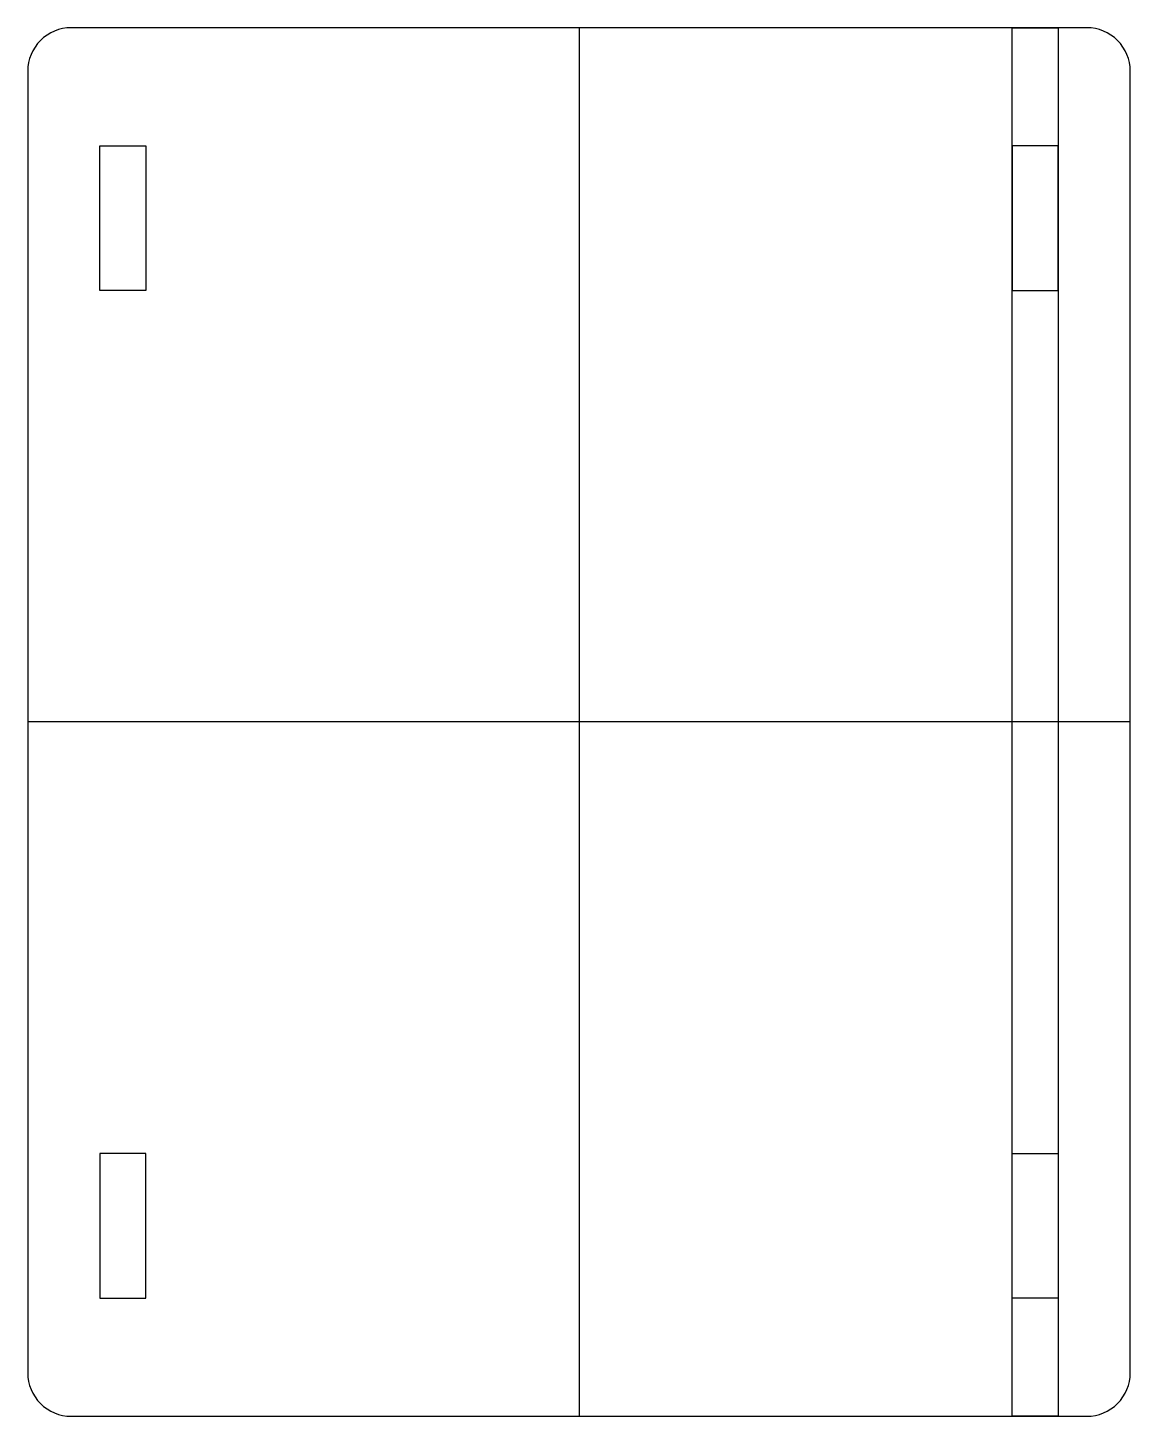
# Model space of a CAD drawing. Header units: millimetres. Extents: x -68.2 to 8.2, y -53 to 43.2.
import ezdxf

# ---------------------------------------------------------------- set-up
doc = ezdxf.new("R2010")
doc.units = ezdxf.units.MM
doc.layers.get('0').update_dxf_attribs({"linetype": 'CONTINUOUS'})

msp = doc.modelspace()

# ---------------------------------------------------------------- linework, layer by layer
for p, q in [((-30, 43.187), (-30, -52.965)), ((8.175, -4.889), (-68.175, -4.889))]:
    msp.add_line(p, q)
msp.add_lwpolyline([(5.175, 43.187), (-65.175, 43.187, 0.414214), (-68.175, 40.187), (-68.175, -49.965, 0.414214), (-65.175, -52.965), (5.175, -52.965, 0.414214), (8.175, -49.965), (8.175, 40.187, 0.414214)], format="xyb", close=True)
for points in [[(0, -52.965), (0, 43.187), (3.175, 43.187), (3.175, -52.965)], [(-60, 35), (-60, 25), (-63.175, 25), (-63.175, 35)], [(3.175, 35), (0, 35), (0, 25), (3.175, 25)], [(-60, -44.778), (-60, -34.778), (-63.175, -34.778), (-63.175, -44.778)], [(0, -44.778), (0, -34.778), (3.175, -34.778), (3.175, -44.778)]]:
    msp.add_lwpolyline(points, close=True)

doc.saveas('drawing.dxf')
